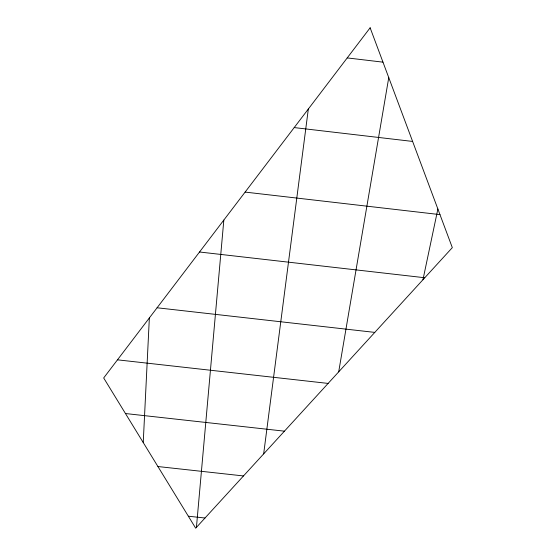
<?xml version="1.0" encoding="UTF-8"?>
<svg xmlns="http://www.w3.org/2000/svg" width="556" height="556" viewBox="0 0 556 556"><rect width="100%" height="100%" fill="white"/><g stroke="black" fill="none" stroke-linecap="round" stroke-linejoin="round"><path stroke-width="0.83" d="M143.233 442.548L149.356 317.935M196.421 527.394L223.832 220.065M263.662 453.884L308.33 109.025M338.694 371.853L388.755 77.597M422.956 279.737L437.878 209M188.338 516.204L204.997 518.018M125.461 413.532L284.443 431.171M157.925 466.533L243.479 475.943M117.476 359.829L328.116 383.418M199.535 252L424.777 277.743M157.091 307.774L374.786 332.391M245.12 192.091L439.977 214.616M294.207 127.581L412.615 141.432M347.222 57.914L382.98 62.154M370.136 27.8L103.68 377.962L195.684 528.2L452.32 247.635L370.136 27.8"/></g></svg>
